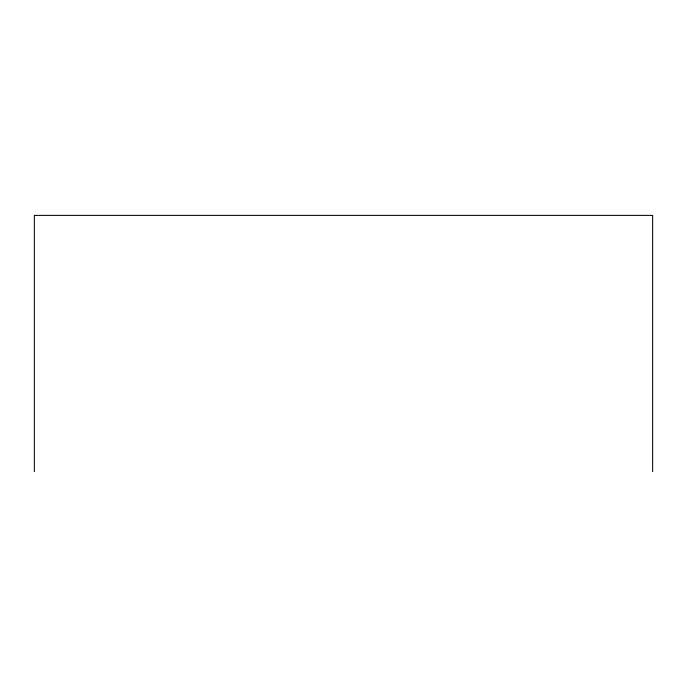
<?xml version="1.0" encoding="UTF-8"?>
<svg xmlns="http://www.w3.org/2000/svg" width="687" height="687" viewBox="0 0 687 687"><rect width="100%" height="100%" fill="white"/><g stroke="black" fill="none" stroke-linecap="round" stroke-linejoin="round"><path stroke-width="1.03" d="M652.65 471.608L652.65 215.392L34.35 215.392L34.35 471.608"/></g></svg>
